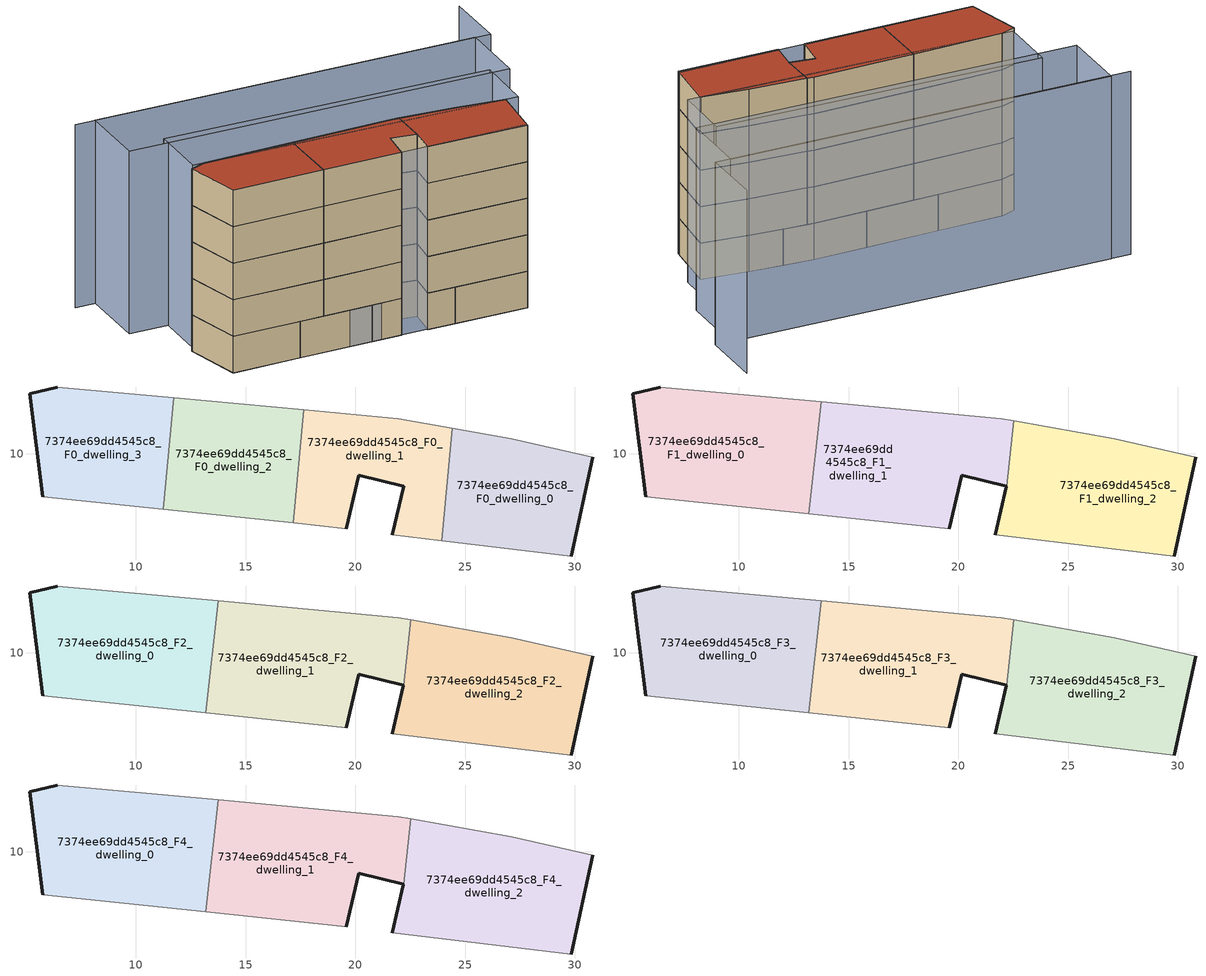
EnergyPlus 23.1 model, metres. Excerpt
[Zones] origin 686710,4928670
7374ee69dd4545c8_F0_dwelling_0
 floor ground (EU_floor_Construction): 29.84,5.35 30.81,9.84 27.09,10.69 24.41,11.17 23.93,6.05 z0
 wall outside (EU_wall_Construction): 30.81,9.84 29.84,5.35 z0:3
 wall adiabatic (EU_wall_Construction): 29.84,5.35 23.93,6.05 / 24.41,11.17 27.09,10.69 30.81,9.84 z0:3
 wall to 7374ee69dd4545c8_F0_dwelling_1 (EU_wall_Construction): 23.93,6.05 24.41,11.17 z0:3
7374ee69dd4545c8_F0_dwelling_1
 floor ground (EU_floor_Construction): 23.93,6.05 24.41,11.17 21.96,11.61 17.64,12.01 17.16,6.86 19.58,6.6 20.16,9.03 22.19,8.52 21.68,6.31 z0
 wall outside (EU_wall_Construction): 21.68,6.31 22.19,8.52 20.16,9.03 19.58,6.6 z0:3
 wall adiabatic (EU_wall_Construction): 23.93,6.05 21.68,6.31 / 19.58,6.6 17.16,6.86 / 17.64,12.01 21.96,11.61 24.41,11.17 z0:3
 wall to 7374ee69dd4545c8_F0_dwelling_2 (EU_wall_Construction): 17.16,6.86 17.64,12.01 z0:3
7374ee69dd4545c8_F0_dwelling_2
 floor ground (EU_floor_Construction): 17.16,6.86 17.64,12.01 11.72,12.56 11.25,7.48 z0
 wall to 7374ee69dd4545c8_F0_dwelling_3 (EU_wall_Construction): 11.25,7.48 11.72,12.56 z0:3
 wall adiabatic (EU_wall_Construction): 11.72,12.56 17.64,12.01 / 17.16,6.86 11.25,7.48 z0:3
7374ee69dd4545c8_F0_dwelling_3
 floor ground (EU_floor_Construction): 11.25,7.48 11.72,12.56 6.41,13.05 5.16,12.74 5.75,8.05 z0
 wall outside (EU_wall_Construction): 5.75,8.05 5.16,12.74 6.41,13.05 z0:3
 wall adiabatic (EU_wall_Construction): 11.25,7.48 5.75,8.05 / 6.41,13.05 11.72,12.56 z0:3
7374ee69dd4545c8_F1_dwelling_0
 floor to 7374ee69dd4545c8_F0_dwelling_3 (EU_floor_Construction): 11.25,7.48 11.72,12.56 6.41,13.05 5.16,12.74 5.75,8.05 z3
 floor to 7374ee69dd4545c8_F0_dwelling_2 (EU_floor_Construction): 13.18,7.27 13.75,12.37 11.72,12.56 11.25,7.48 z3
 wall outside (EU_wall_Construction): 5.75,8.05 5.16,12.74 6.41,13.05 z3:6
 wall adiabatic (EU_wall_Construction): 6.41,13.05 13.75,12.37 / 13.18,7.27 5.75,8.05 z3:6
 wall to 7374ee69dd4545c8_F1_dwelling_1 (EU_wall_Construction): 13.75,12.37 13.18,7.27 z3:6
7374ee69dd4545c8_F1_dwelling_1
 floor to 7374ee69dd4545c8_F0_dwelling_1 (EU_floor_Construction): 22.19,8.52 22.52,11.51 21.96,11.61 17.64,12.01 17.16,6.86 19.58,6.6 20.16,9.03 z3
 floor to 7374ee69dd4545c8_F0_dwelling_2 (EU_floor_Construction): 17.16,6.86 17.64,12.01 13.75,12.37 13.18,7.27 z3
 wall outside (EU_wall_Construction): 22.19,8.52 20.16,9.03 19.58,6.6 z3:6
 wall adiabatic (EU_wall_Construction): 19.58,6.6 13.18,7.27 / 13.75,12.37 21.96,11.61 22.52,11.51 z3:6
 wall to 7374ee69dd4545c8_F1_dwelling_2 (EU_wall_Construction): 22.52,11.51 22.19,8.52 z3:6
7374ee69dd4545c8_F1_dwelling_2
 floor to 7374ee69dd4545c8_F0_dwelling_0 (EU_floor_Construction): 29.84,5.35 30.81,9.84 27.09,10.69 24.41,11.17 23.93,6.05 z3
 floor to 7374ee69dd4545c8_F0_dwelling_1 (EU_floor_Construction): 23.93,6.05 24.41,11.17 22.52,11.51 22.19,8.52 21.68,6.31 z3
 wall outside (EU_wall_Construction): 30.81,9.84 29.84,5.35 / 21.68,6.31 22.19,8.51 z3:6; 22.19,8.52,6 22.19,8.51,3 22.19,8.52,3
 wall adiabatic (EU_wall_Construction): 22.52,11.51 27.09,10.69 30.81,9.84 / 29.84,5.35 21.68,6.31 z3:6
7374ee69dd4545c8_F2_dwelling_0
 floor to 7374ee69dd4545c8_F1_dwelling_0 (EU_floor_Construction): 13.18,7.27 13.75,12.37 6.41,13.05 5.16,12.74 5.75,8.05 z6
 wall outside (EU_wall_Construction): 5.75,8.05 5.16,12.74 6.41,13.05 z6:9
 wall adiabatic (EU_wall_Construction): 6.41,13.05 13.75,12.37 / 13.18,7.27 5.75,8.05 z6:9
 wall to 7374ee69dd4545c8_F2_dwelling_1 (EU_wall_Construction): 13.75,12.37 13.18,7.27 z6:9
7374ee69dd4545c8_F2_dwelling_1
 floor to 7374ee69dd4545c8_F1_dwelling_1 (EU_floor_Construction): 22.19,8.52 22.52,11.51 21.96,11.61 13.75,12.37 13.18,7.27 19.58,6.6 20.16,9.03 z6
 wall outside (EU_wall_Construction): 22.19,8.52 20.16,9.03 19.58,6.6 z6:9
 wall adiabatic (EU_wall_Construction): 19.58,6.6 13.18,7.27 / 13.75,12.37 21.96,11.61 22.52,11.51 z6:9
 wall to 7374ee69dd4545c8_F2_dwelling_2 (EU_wall_Construction): 22.52,11.51 22.19,8.52 z6:9
7374ee69dd4545c8_F2_dwelling_2
 floor to 7374ee69dd4545c8_F1_dwelling_2 (EU_floor_Construction): 29.84,5.35 30.81,9.84 27.09,10.69 22.52,11.51 22.19,8.51 21.68,6.31 z6
 wall outside (EU_wall_Construction): 30.81,9.84 29.84,5.35 / 21.68,6.31 22.19,8.51 z6:9; 22.19,8.52,9 22.19,8.51,6 22.19,8.52,6
 wall adiabatic (EU_wall_Construction): 22.52,11.51 27.09,10.69 30.81,9.84 / 29.84,5.35 21.68,6.31 z6:9
7374ee69dd4545c8_F3_dwelling_0
 floor to 7374ee69dd4545c8_F2_dwelling_0 (EU_floor_Construction): 13.18,7.27 13.75,12.37 6.41,13.05 5.16,12.74 5.75,8.05 z9
 wall outside (EU_wall_Construction): 5.75,8.05 5.16,12.74 6.41,13.05 z9:12
 wall adiabatic (EU_wall_Construction): 6.41,13.05 13.75,12.37 / 13.18,7.27 5.75,8.05 z9:12
 wall to 7374ee69dd4545c8_F3_dwelling_1 (EU_wall_Construction): 13.75,12.37 13.18,7.27 z9:12
7374ee69dd4545c8_F3_dwelling_1
 floor to 7374ee69dd4545c8_F2_dwelling_1 (EU_floor_Construction): 22.19,8.52 22.52,11.51 21.96,11.61 13.75,12.37 13.18,7.27 19.58,6.6 20.16,9.03 z9
 wall outside (EU_wall_Construction): 22.19,8.52 20.16,9.03 19.58,6.6 z9:12
 wall adiabatic (EU_wall_Construction): 19.58,6.6 13.18,7.27 / 13.75,12.37 21.96,11.61 22.52,11.51 z9:12
 wall to 7374ee69dd4545c8_F3_dwelling_2 (EU_wall_Construction): 22.52,11.51 22.19,8.52 z9:12
7374ee69dd4545c8_F3_dwelling_2
 floor to 7374ee69dd4545c8_F2_dwelling_2 (EU_floor_Construction): 29.84,5.35 30.81,9.84 27.09,10.69 22.52,11.51 22.19,8.51 21.68,6.31 z9
 wall outside (EU_wall_Construction): 30.81,9.84 29.84,5.35 / 21.68,6.31 22.19,8.51 z9:12; 22.19,8.52,12 22.19,8.51,9 22.19,8.52,9
 wall adiabatic (EU_wall_Construction): 22.52,11.51 27.09,10.69 30.81,9.84 / 29.84,5.35 21.68,6.31 z9:12
7374ee69dd4545c8_F4_dwelling_0
 floor to 7374ee69dd4545c8_F3_dwelling_0 (EU_floor_Construction): 13.18,7.27 13.75,12.37 6.41,13.05 5.16,12.74 5.75,8.05 z12
 wall outside (EU_wall_Construction): 5.75,8.05 5.16,12.74 6.41,13.05 z12:15
 wall adiabatic (EU_wall_Construction): 6.41,13.05 13.75,12.37 / 13.18,7.27 5.75,8.05 z12:15
 wall to 7374ee69dd4545c8_F4_dwelling_1 (EU_wall_Construction): 13.75,12.37 13.18,7.27 z12:15
 roof outside (EU_roof_Construction): 13.75,12.37 13.18,7.27 5.75,8.05 5.16,12.74 6.41,13.05 z15
7374ee69dd4545c8_F4_dwelling_1
 floor to 7374ee69dd4545c8_F3_dwelling_1 (EU_floor_Construction): 22.19,8.52 22.52,11.51 21.96,11.61 13.75,12.37 13.18,7.27 19.58,6.6 20.16,9.03 z12
 wall outside (EU_wall_Construction): 22.19,8.52 20.16,9.03 19.58,6.6 z12:15
 wall adiabatic (EU_wall_Construction): 19.58,6.6 13.18,7.27 / 13.75,12.37 21.96,11.61 22.52,11.51 z12:15
 wall to 7374ee69dd4545c8_F4_dwelling_2 (EU_wall_Construction): 22.52,11.51 22.19,8.52 z12:15
 roof outside (EU_roof_Construction): 22.52,11.51 22.19,8.52 20.16,9.03 19.58,6.6 13.18,7.27 13.75,12.37 21.96,11.61 z15
7374ee69dd4545c8_F4_dwelling_2
 floor to 7374ee69dd4545c8_F3_dwelling_2 (EU_floor_Construction): 29.84,5.35 30.81,9.84 27.09,10.69 22.52,11.51 22.19,8.51 21.68,6.31 z12
 wall outside (EU_wall_Construction): 30.81,9.84 29.84,5.35 / 21.68,6.31 22.19,8.51 z12:15; 22.19,8.52,15 22.19,8.51,12 22.19,8.52,12
 wall adiabatic (EU_wall_Construction): 22.52,11.51 27.09,10.69 30.81,9.84 / 29.84,5.35 21.68,6.31 z12:15
 roof outside (EU_roof_Construction): 30.81,9.84 29.84,5.35 21.68,6.31 22.19,8.52 22.52,11.51 27.09,10.69 z15
shading: 5.75,8.05 29.86,5.52 / 36.4,24.68 35.79,19.52 / 35.79,19.52 1.91,23.5 / 31.85,9.71 5.52,13.17 / 5.52,13.17 6.16,18.05 / 6.16,18.05 32.49,14.59 / 32.49,14.59 31.85,9.71 / 3.54,23.41 34.54,19.68 / 34.54,19.68 33.85,13.95 / 33.85,13.95 2.85,17.68 / 2.85,17.68 3.54,23.41 z0:15
[Building]
EU S2 Campaign: North Axis=0; Terrain=City; Solar Distribution=FullExterior
[Site:Location]
Bologna: Latitude=44.5; Longitude=11.25; Time Zone=1; Elevation=37
[SizingPeriod:WeatherFileDays]
AnnualSizingPeriod: Begin Month=1; Begin Day of Month=1; End Month=12; End Day of Month=31; Day of Week for Start Day=Monday; Use Weather File Daylight Saving Period=No; Use Weather File Rain and Snow Indicators=No
[MATERIAL]
EU_InternalMass_Material: Roughness=MediumRough; Thickness=0.1; Conductivity=1; Density=1800; Specific Heat=900; Thermal Absorptance=0.9; Solar Absorptance=0.7; Visible Absorptance=0.7
[MATERIAL:NOMASS] Roughness=MediumRough; Thermal Absorptance=0.9; Solar Absorptance=0.7; Visible Absorptance=0.7
Name | Thermal Resistance
EU_wall_NoMass | 0.905828
EU_roof_NoMass | 0.37593
EU_floor_NoMass | 0.67114
[CONSTRUCTION]
EU_wall_Construction: EU_wall_NoMass
EU_roof_Construction: EU_roof_NoMass
EU_floor_Construction: EU_floor_NoMass
EU_InternalMass_Construction: EU_InternalMass_Material
[ZONE] Type=1; Multiplier=1; Ceiling Height=autocalculate; Floor Area=autocalculate; Part of Total Floor Area=Yes
Name | Volume
7374ee69dd4545c8_F0_dwelling_0 | 91.7197
7374ee69dd4545c8_F1_dwelling_0; 7374ee69dd4545c8_F2_dwelling_0; 7374ee69dd4545c8_F3_dwelling_0; 7374ee69dd4545c8_F4_dwelling_0 | 122.292
7374ee69dd4545c8_F0_dwelling_1 | 91.708
7374ee69dd4545c8_F1_dwelling_1; 7374ee69dd4545c8_F2_dwelling_1; 7374ee69dd4545c8_F3_dwelling_1; 7374ee69dd4545c8_F4_dwelling_1 | 121.418
7374ee69dd4545c8_F0_dwelling_2 | 91.7087
7374ee69dd4545c8_F1_dwelling_2; 7374ee69dd4545c8_F2_dwelling_2; 7374ee69dd4545c8_F3_dwelling_2; 7374ee69dd4545c8_F4_dwelling_2 | 123.165
7374ee69dd4545c8_F0_dwelling_3 | 91.7131
[INTERNALMASS] Construction=EU_InternalMass_Construction
Name | Zone or ZoneList | Surface Area
7374ee69dd4545c8_F0_dwelling_0_EU_InternalMass | 7374ee69dd4545c8_F0_dwelling_0 | 30.5732
7374ee69dd4545c8_F0_dwelling_1_EU_InternalMass | 7374ee69dd4545c8_F0_dwelling_1 | 30.5695
7374ee69dd4545c8_F0_dwelling_2_EU_InternalMass | 7374ee69dd4545c8_F0_dwelling_2 | 30.5696
7374ee69dd4545c8_F0_dwelling_3_EU_InternalMass | 7374ee69dd4545c8_F0_dwelling_3 | 30.5715
7374ee69dd4545c8_F1_dwelling_0_EU_InternalMass | 7374ee69dd4545c8_F1_dwelling_0 | 40.764
7374ee69dd4545c8_F1_dwelling_1_EU_InternalMass | 7374ee69dd4545c8_F1_dwelling_1 | 40.4716
7374ee69dd4545c8_F1_dwelling_2_EU_InternalMass | 7374ee69dd4545c8_F1_dwelling_2 | 41.0546
7374ee69dd4545c8_F2_dwelling_0_EU_InternalMass | 7374ee69dd4545c8_F2_dwelling_0 | 40.764
7374ee69dd4545c8_F2_dwelling_1_EU_InternalMass | 7374ee69dd4545c8_F2_dwelling_1 | 40.4716
7374ee69dd4545c8_F2_dwelling_2_EU_InternalMass | 7374ee69dd4545c8_F2_dwelling_2 | 41.0546
7374ee69dd4545c8_F3_dwelling_0_EU_InternalMass | 7374ee69dd4545c8_F3_dwelling_0 | 40.764
7374ee69dd4545c8_F3_dwelling_1_EU_InternalMass | 7374ee69dd4545c8_F3_dwelling_1 | 40.4716
7374ee69dd4545c8_F3_dwelling_2_EU_InternalMass | 7374ee69dd4545c8_F3_dwelling_2 | 41.0546
7374ee69dd4545c8_F4_dwelling_0_EU_InternalMass | 7374ee69dd4545c8_F4_dwelling_0 | 40.764
7374ee69dd4545c8_F4_dwelling_1_EU_InternalMass | 7374ee69dd4545c8_F4_dwelling_1 | 40.4716
7374ee69dd4545c8_F4_dwelling_2_EU_InternalMass | 7374ee69dd4545c8_F4_dwelling_2 | 41.0546
[OTHEREQUIPMENT] Fuel Type=Electricity; Design Level Calculation Method=Watts/Area; Power per Zone Floor Area=1; Fraction Latent=0; Fraction Radiant=0; Fraction Lost=0; Carbon Dioxide Generation Rate=0; EndUse Subcategory=EU_Step8_InternalGains
Name | Zone or ZoneList or Space or SpaceList | Schedule
EU_Step8_InternalGain_7374ee69dd4545c8_F0_dwelling_0_f000 | 7374ee69dd4545c8_F0_dwelling_0 | EU_Step8_GainSchedule_7374ee69dd4545c8_F0_dwelling_0_f000
EU_Step8_InternalGain_7374ee69dd4545c8_F0_dwelling_1_f000 | 7374ee69dd4545c8_F0_dwelling_1 | EU_Step8_GainSchedule_7374ee69dd4545c8_F0_dwelling_1_f000
EU_Step8_InternalGain_7374ee69dd4545c8_F0_dwelling_2_f000 | 7374ee69dd4545c8_F0_dwelling_2 | EU_Step8_GainSchedule_7374ee69dd4545c8_F0_dwelling_2_f000
EU_Step8_InternalGain_7374ee69dd4545c8_F0_dwelling_3_f000 | 7374ee69dd4545c8_F0_dwelling_3 | EU_Step8_GainSchedule_7374ee69dd4545c8_F0_dwelling_3_f000
EU_Step8_InternalGain_7374ee69dd4545c8_F1_dwelling_0_f000 | 7374ee69dd4545c8_F1_dwelling_0 | EU_Step8_GainSchedule_7374ee69dd4545c8_F1_dwelling_0_f000
EU_Step8_InternalGain_7374ee69dd4545c8_F1_dwelling_1_f000 | 7374ee69dd4545c8_F1_dwelling_1 | EU_Step8_GainSchedule_7374ee69dd4545c8_F1_dwelling_1_f000
EU_Step8_InternalGain_7374ee69dd4545c8_F1_dwelling_2_f000 | 7374ee69dd4545c8_F1_dwelling_2 | EU_Step8_GainSchedule_7374ee69dd4545c8_F1_dwelling_2_f000
EU_Step8_InternalGain_7374ee69dd4545c8_F2_dwelling_0_f000 | 7374ee69dd4545c8_F2_dwelling_0 | EU_Step8_GainSchedule_7374ee69dd4545c8_F2_dwelling_0_f000
EU_Step8_InternalGain_7374ee69dd4545c8_F2_dwelling_1_f000 | 7374ee69dd4545c8_F2_dwelling_1 | EU_Step8_GainSchedule_7374ee69dd4545c8_F2_dwelling_1_f000
EU_Step8_InternalGain_7374ee69dd4545c8_F2_dwelling_2_f000 | 7374ee69dd4545c8_F2_dwelling_2 | EU_Step8_GainSchedule_7374ee69dd4545c8_F2_dwelling_2_f000
EU_Step8_InternalGain_7374ee69dd4545c8_F3_dwelling_0_f000 | 7374ee69dd4545c8_F3_dwelling_0 | EU_Step8_GainSchedule_7374ee69dd4545c8_F3_dwelling_0_f000
EU_Step8_InternalGain_7374ee69dd4545c8_F3_dwelling_1_f000 | 7374ee69dd4545c8_F3_dwelling_1 | EU_Step8_GainSchedule_7374ee69dd4545c8_F3_dwelling_1_f000
EU_Step8_InternalGain_7374ee69dd4545c8_F3_dwelling_2_f000 | 7374ee69dd4545c8_F3_dwelling_2 | EU_Step8_GainSchedule_7374ee69dd4545c8_F3_dwelling_2_f000
EU_Step8_InternalGain_7374ee69dd4545c8_F4_dwelling_0_f000 | 7374ee69dd4545c8_F4_dwelling_0 | EU_Step8_GainSchedule_7374ee69dd4545c8_F4_dwelling_0_f000
EU_Step8_InternalGain_7374ee69dd4545c8_F4_dwelling_1_f000 | 7374ee69dd4545c8_F4_dwelling_1 | EU_Step8_GainSchedule_7374ee69dd4545c8_F4_dwelling_1_f000
EU_Step8_InternalGain_7374ee69dd4545c8_F4_dwelling_2_f000 | 7374ee69dd4545c8_F4_dwelling_2 | EU_Step8_GainSchedule_7374ee69dd4545c8_F4_dwelling_2_f000
[ZONEVENTILATION:DESIGNFLOWRATE] Schedule=EU_AlwaysOn; Design Flow Rate Calculation Method=AirChanges/Hour; Air Changes per Hour=0.73129; Ventilation Type=Natural; Fan Pressure Rise=0; Fan Total Efficiency=1; Constant Term Coefficient=1; Temperature Term Coefficient=0; Velocity Term Coefficient=0; Velocity Squared Term Coefficient=0; Minimum Indoor Temperature=-100; Maximum Indoor Temperature=100; Delta Temperature=-100; Minimum Outdoor Temperature=-100; Maximum Outdoor Temperature=100; Maximum Wind Speed=40
Name | Zone or ZoneList or Space or SpaceList
EU_ConstantAir_7374ee69dd4545c8_F0_dwelling_0 | 7374ee69dd4545c8_F0_dwelling_0
EU_ConstantAir_7374ee69dd4545c8_F0_dwelling_1 | 7374ee69dd4545c8_F0_dwelling_1
EU_ConstantAir_7374ee69dd4545c8_F0_dwelling_2 | 7374ee69dd4545c8_F0_dwelling_2
EU_ConstantAir_7374ee69dd4545c8_F0_dwelling_3 | 7374ee69dd4545c8_F0_dwelling_3
EU_ConstantAir_7374ee69dd4545c8_F1_dwelling_0 | 7374ee69dd4545c8_F1_dwelling_0
EU_ConstantAir_7374ee69dd4545c8_F1_dwelling_1 | 7374ee69dd4545c8_F1_dwelling_1
EU_ConstantAir_7374ee69dd4545c8_F1_dwelling_2 | 7374ee69dd4545c8_F1_dwelling_2
EU_ConstantAir_7374ee69dd4545c8_F2_dwelling_0 | 7374ee69dd4545c8_F2_dwelling_0
EU_ConstantAir_7374ee69dd4545c8_F2_dwelling_1 | 7374ee69dd4545c8_F2_dwelling_1
EU_ConstantAir_7374ee69dd4545c8_F2_dwelling_2 | 7374ee69dd4545c8_F2_dwelling_2
EU_ConstantAir_7374ee69dd4545c8_F3_dwelling_0 | 7374ee69dd4545c8_F3_dwelling_0
EU_ConstantAir_7374ee69dd4545c8_F3_dwelling_1 | 7374ee69dd4545c8_F3_dwelling_1
EU_ConstantAir_7374ee69dd4545c8_F3_dwelling_2 | 7374ee69dd4545c8_F3_dwelling_2
EU_ConstantAir_7374ee69dd4545c8_F4_dwelling_0 | 7374ee69dd4545c8_F4_dwelling_0
EU_ConstantAir_7374ee69dd4545c8_F4_dwelling_1 | 7374ee69dd4545c8_F4_dwelling_1
EU_ConstantAir_7374ee69dd4545c8_F4_dwelling_2 | 7374ee69dd4545c8_F4_dwelling_2
[HVACTEMPLATE:THERMOSTAT] Constant Heating Setpoint=20; Constant Cooling Setpoint=50
EU_HeatOnly_7374ee69dd4545c8_F0_dwelling_0; EU_HeatOnly_7374ee69dd4545c8_F0_dwelling_1; EU_HeatOnly_7374ee69dd4545c8_F0_dwelling_2; EU_HeatOnly_7374ee69dd4545c8_F0_dwelling_3; EU_HeatOnly_7374ee69dd4545c8_F1_dwelling_0; EU_HeatOnly_7374ee69dd4545c8_F1_dwelling_1; EU_HeatOnly_7374ee69dd4545c8_F1_dwelling_2; EU_HeatOnly_7374ee69dd4545c8_F2_dwelling_0; EU_HeatOnly_7374ee69dd4545c8_F2_dwelling_1; EU_HeatOnly_7374ee69dd4545c8_F2_dwelling_2; EU_HeatOnly_7374ee69dd4545c8_F3_dwelling_0; EU_HeatOnly_7374ee69dd4545c8_F3_dwelling_1; EU_HeatOnly_7374ee69dd4545c8_F3_dwelling_2; EU_HeatOnly_7374ee69dd4545c8_F4_dwelling_0; EU_HeatOnly_7374ee69dd4545c8_F4_dwelling_1; EU_HeatOnly_7374ee69dd4545c8_F4_dwelling_2
[HVACTEMPLATE:ZONE:IDEALLOADSAIRSYSTEM] System Availability Schedule=EU_AlwaysOn; Maximum Heating Supply Air Temperature=50; Minimum Cooling Supply Air Temperature=13; Maximum Heating Supply Air Humidity Ratio=0.0156; Minimum Cooling Supply Air Humidity Ratio=0.0077; Heating Limit=NoLimit; Cooling Limit=NoLimit; Heating Availability Schedule=EU_AlwaysOn; Cooling Availability Schedule=EU_CoolingOff; Dehumidification Control Type=ConstantSensibleHeatRatio; Cooling Sensible Heat Ratio=0.7; Dehumidification Setpoint=60; Humidification Control Type=None; Humidification Setpoint=30; Outdoor Air Method=None; Outdoor Air Flow Rate per Person=0.00944; Outdoor Air Flow Rate per Zone Floor Area=0; Outdoor Air Flow Rate per Zone=0; Demand Controlled Ventilation Type=None; Outdoor Air Economizer Type=NoEconomizer; Heat Recovery Type=None; Sensible Heat Recovery Effectiveness=0.7; Latent Heat Recovery Effectiveness=0.65
Name | Template Thermostat
7374ee69dd4545c8_F0_dwelling_0 | EU_HeatOnly_7374ee69dd4545c8_F0_dwelling_0
7374ee69dd4545c8_F0_dwelling_1 | EU_HeatOnly_7374ee69dd4545c8_F0_dwelling_1
7374ee69dd4545c8_F0_dwelling_2 | EU_HeatOnly_7374ee69dd4545c8_F0_dwelling_2
7374ee69dd4545c8_F0_dwelling_3 | EU_HeatOnly_7374ee69dd4545c8_F0_dwelling_3
7374ee69dd4545c8_F1_dwelling_0 | EU_HeatOnly_7374ee69dd4545c8_F1_dwelling_0
7374ee69dd4545c8_F1_dwelling_1 | EU_HeatOnly_7374ee69dd4545c8_F1_dwelling_1
7374ee69dd4545c8_F1_dwelling_2 | EU_HeatOnly_7374ee69dd4545c8_F1_dwelling_2
7374ee69dd4545c8_F2_dwelling_0 | EU_HeatOnly_7374ee69dd4545c8_F2_dwelling_0
7374ee69dd4545c8_F2_dwelling_1 | EU_HeatOnly_7374ee69dd4545c8_F2_dwelling_1
7374ee69dd4545c8_F2_dwelling_2 | EU_HeatOnly_7374ee69dd4545c8_F2_dwelling_2
7374ee69dd4545c8_F3_dwelling_0 | EU_HeatOnly_7374ee69dd4545c8_F3_dwelling_0
7374ee69dd4545c8_F3_dwelling_1 | EU_HeatOnly_7374ee69dd4545c8_F3_dwelling_1
7374ee69dd4545c8_F3_dwelling_2 | EU_HeatOnly_7374ee69dd4545c8_F3_dwelling_2
7374ee69dd4545c8_F4_dwelling_0 | EU_HeatOnly_7374ee69dd4545c8_F4_dwelling_0
7374ee69dd4545c8_F4_dwelling_1 | EU_HeatOnly_7374ee69dd4545c8_F4_dwelling_1
7374ee69dd4545c8_F4_dwelling_2 | EU_HeatOnly_7374ee69dd4545c8_F4_dwelling_2
[SIZING:ZONE] Zone Cooling Design Supply Air Temperature Input Method=SupplyAirTemperature; Zone Cooling Design Supply Air Temperature=13; Zone Heating Design Supply Air Temperature Input Method=SupplyAirTemperature; Zone Heating Design Supply Air Temperature=50; Zone Cooling Design Supply Air Humidity Ratio=0.008; Zone Heating Design Supply Air Humidity Ratio=0.008; Cooling Design Air Flow Method=DesignDay; Cooling Design Air Flow Rate=0; Cooling Minimum Air Flow per Zone Floor Area=0.000762; Cooling Minimum Air Flow=0; Cooling Minimum Air Flow Fraction=0.2; Heating Design Air Flow Method=DesignDay; Heating Design Air Flow Rate=0; Heating Maximum Air Flow per Zone Floor Area=0.002032; Heating Maximum Air Flow=0.141576; Heating Maximum Air Flow Fraction=0.3; Account for Dedicated Outdoor Air System=No; Dedicated Outdoor Air System Control Strategy=NeutralSupplyAir; Dedicated Outdoor Air Low Setpoint Temperature for Design=autosize; Dedicated Outdoor Air High Setpoint Temperature for Design=autosize; Zone Load Sizing Method=Sensible Load Only No Latent Load; Zone Latent Cooling Design Supply Air Humidity Ratio Input Method=HumidityRatioDifference; Zone Cooling Design Supply Air Humidity Ratio Difference=0.005; Zone Latent Heating Design Supply Air Humidity Ratio Input Method=HumidityRatioDifference; Zone Humidification Design Supply Air Humidity Ratio Difference=0.005
7374ee69dd4545c8_F0_dwelling_0; 7374ee69dd4545c8_F0_dwelling_1; 7374ee69dd4545c8_F0_dwelling_2; 7374ee69dd4545c8_F0_dwelling_3; 7374ee69dd4545c8_F1_dwelling_0; 7374ee69dd4545c8_F1_dwelling_1; 7374ee69dd4545c8_F1_dwelling_2; 7374ee69dd4545c8_F2_dwelling_0; 7374ee69dd4545c8_F2_dwelling_1; 7374ee69dd4545c8_F2_dwelling_2; 7374ee69dd4545c8_F3_dwelling_0; 7374ee69dd4545c8_F3_dwelling_1; 7374ee69dd4545c8_F3_dwelling_2; 7374ee69dd4545c8_F4_dwelling_0; 7374ee69dd4545c8_F4_dwelling_1; 7374ee69dd4545c8_F4_dwelling_2
[SCHEDULE:CONSTANT]
Name | Hourly Value
EU_AlwaysOn | 1
EU_CoolingOff | 0
[SCHEDULE:FILE] Column Number=1; Rows to Skip at Top=0; Number of Hours of Data=8760; Column Separator=Comma; Interpolate to Timestep=No; Minutes per Item=60; Adjust Schedule for Daylight Savings=Yes
Name | File
EU_Step8_GainSchedule_7374ee69dd4545c8_F0_dwelling_0_f000 | ../../schedules/7374ee69dd4545c8/7374ee69dd4545c8_F0_dwelling_0_f000_gain.csv
EU_Step8_GainSchedule_7374ee69dd4545c8_F0_dwelling_1_f000 | ../../schedules/7374ee69dd4545c8/7374ee69dd4545c8_F0_dwelling_1_f000_gain.csv
EU_Step8_GainSchedule_7374ee69dd4545c8_F0_dwelling_2_f000 | ../../schedules/7374ee69dd4545c8/7374ee69dd4545c8_F0_dwelling_2_f000_gain.csv
EU_Step8_GainSchedule_7374ee69dd4545c8_F0_dwelling_3_f000 | ../../schedules/7374ee69dd4545c8/7374ee69dd4545c8_F0_dwelling_3_f000_gain.csv
EU_Step8_GainSchedule_7374ee69dd4545c8_F1_dwelling_0_f000 | ../../schedules/7374ee69dd4545c8/7374ee69dd4545c8_F1_dwelling_0_f000_gain.csv
EU_Step8_GainSchedule_7374ee69dd4545c8_F1_dwelling_1_f000 | ../../schedules/7374ee69dd4545c8/7374ee69dd4545c8_F1_dwelling_1_f000_gain.csv
EU_Step8_GainSchedule_7374ee69dd4545c8_F1_dwelling_2_f000 | ../../schedules/7374ee69dd4545c8/7374ee69dd4545c8_F1_dwelling_2_f000_gain.csv
EU_Step8_GainSchedule_7374ee69dd4545c8_F2_dwelling_0_f000 | ../../schedules/7374ee69dd4545c8/7374ee69dd4545c8_F2_dwelling_0_f000_gain.csv
EU_Step8_GainSchedule_7374ee69dd4545c8_F2_dwelling_1_f000 | ../../schedules/7374ee69dd4545c8/7374ee69dd4545c8_F2_dwelling_1_f000_gain.csv
EU_Step8_GainSchedule_7374ee69dd4545c8_F2_dwelling_2_f000 | ../../schedules/7374ee69dd4545c8/7374ee69dd4545c8_F2_dwelling_2_f000_gain.csv
EU_Step8_GainSchedule_7374ee69dd4545c8_F3_dwelling_0_f000 | ../../schedules/7374ee69dd4545c8/7374ee69dd4545c8_F3_dwelling_0_f000_gain.csv
EU_Step8_GainSchedule_7374ee69dd4545c8_F3_dwelling_1_f000 | ../../schedules/7374ee69dd4545c8/7374ee69dd4545c8_F3_dwelling_1_f000_gain.csv
EU_Step8_GainSchedule_7374ee69dd4545c8_F3_dwelling_2_f000 | ../../schedules/7374ee69dd4545c8/7374ee69dd4545c8_F3_dwelling_2_f000_gain.csv
EU_Step8_GainSchedule_7374ee69dd4545c8_F4_dwelling_0_f000 | ../../schedules/7374ee69dd4545c8/7374ee69dd4545c8_F4_dwelling_0_f000_gain.csv
EU_Step8_GainSchedule_7374ee69dd4545c8_F4_dwelling_1_f000 | ../../schedules/7374ee69dd4545c8/7374ee69dd4545c8_F4_dwelling_1_f000_gain.csv
EU_Step8_GainSchedule_7374ee69dd4545c8_F4_dwelling_2_f000 | ../../schedules/7374ee69dd4545c8/7374ee69dd4545c8_F4_dwelling_2_f000_gain.csv
